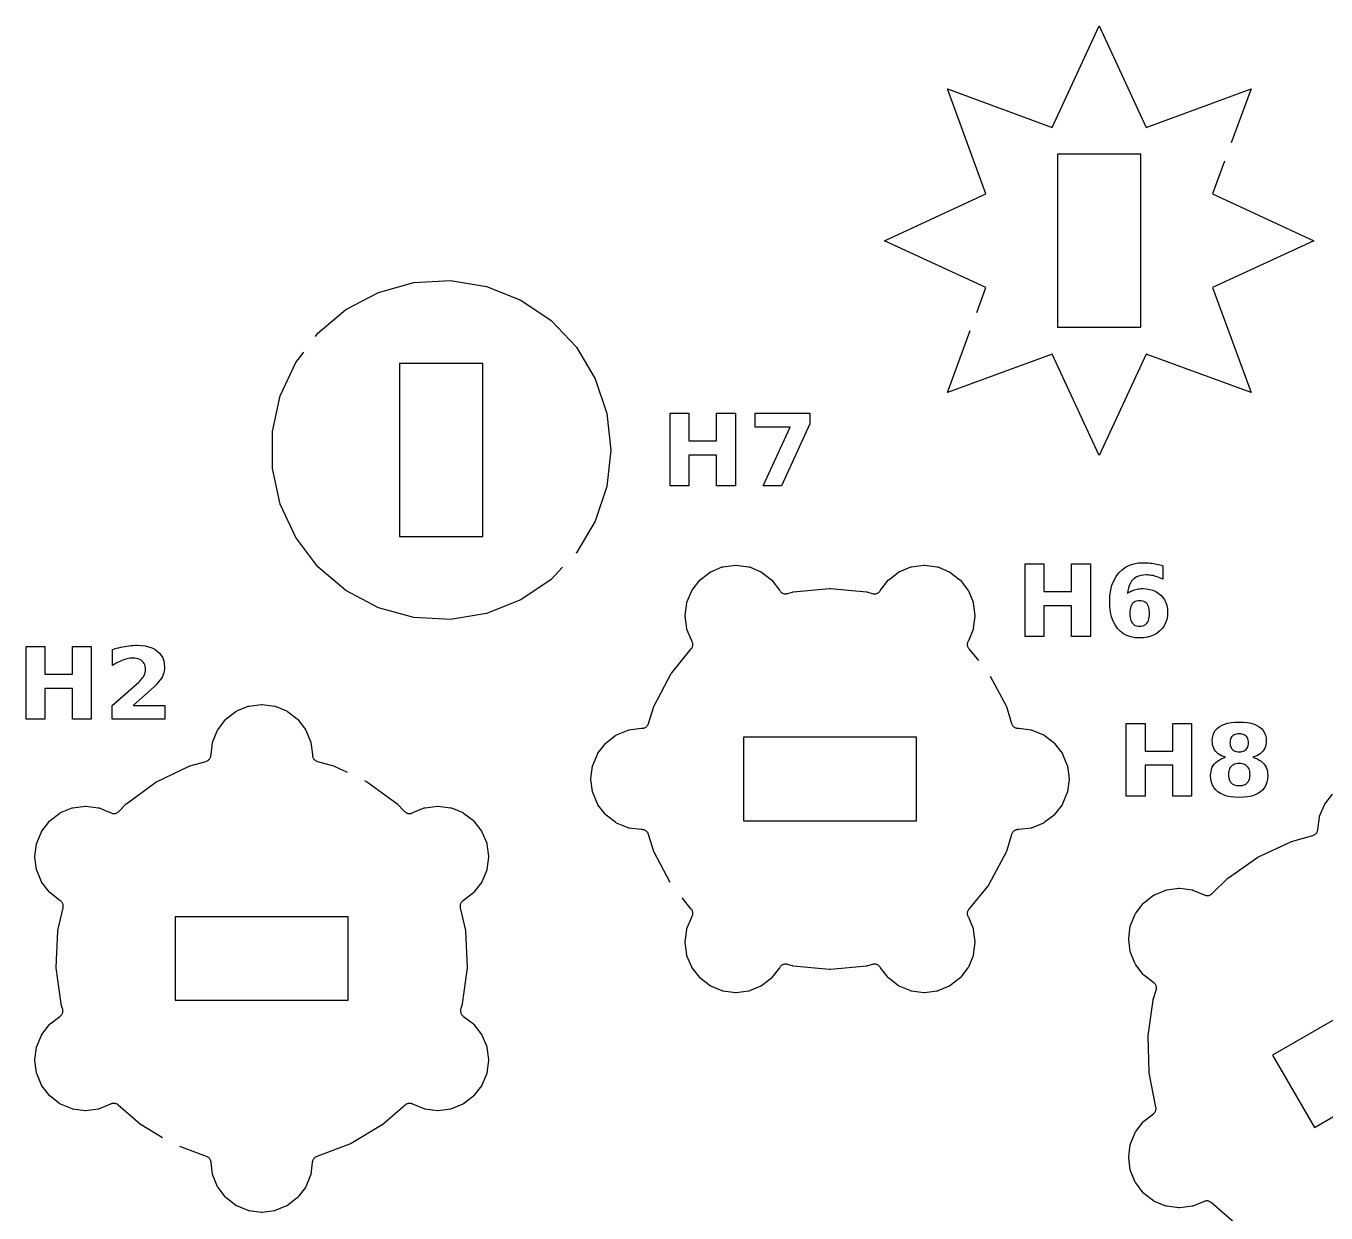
# Model space of a CAD drawing. Header units: millimetres. Extents: x 5 to 147, y 5 to 140.
# Drawn here: x 67.12 to 110.58, y 29.49 to 69.18 of the extents above; entities that cross this region are included whole.
import ezdxf

# ---------------------------------------------------------------- set-up
doc = ezdxf.new("R2010")
doc.units = ezdxf.units.MM
doc.layers.add('CUT', color=1, linetype='CONTINUOUS')
doc.layers.add('ENGRAVE', color=5, linetype='CONTINUOUS')

msp = doc.modelspace()

# ---------------------------------------------------------------- linework, layer by layer
at = {"layer": 'CUT', "color": 1}
for points in [[(98.9062, 59.6014), (99.2103, 60.4302), (95.8216, 62), (99.2103, 63.5698), (97.9241, 67.0759), (101.4302, 65.7897), (103, 69.1784), (104.5698, 65.7897), (108.0759, 67.0759), (107.4131, 65.2689)], [(107.1892, 64.6587), (106.7897, 63.5698), (110.1784, 62), (106.7897, 60.4302), (108.0759, 56.9241), (104.5698, 58.2103), (103, 54.8216), (101.4302, 58.2103), (97.9241, 56.9241), (98.6824, 58.9912)], [(76.796, 58.793), (76.8797, 58.903), (77.815, 59.6975), (78.8993, 60.2724), (80.0818, 60.6007), (81.3073, 60.6671), (82.5183, 60.4686), (83.6584, 60.0143), (84.6742, 59.3256), (85.5182, 58.4346), (86.1509, 57.3831), (86.5428, 56.2201), (86.6754, 55), (86.5428, 53.7799), (86.1509, 52.6169), (85.5182, 51.5654), (85.5041, 51.5505)], [(85.0571, 51.0786), (84.6742, 50.6744), (83.6584, 49.9857), (82.5183, 49.5314), (81.3073, 49.3329), (80.0818, 49.3993), (78.8993, 49.7276), (77.815, 50.3025), (76.8797, 51.097), (76.137, 52.074), (75.6216, 53.1878), (75.3578, 54.3864), (75.3578, 55.6136), (75.6216, 56.8122), (76.137, 57.926), (76.4027, 58.2755)], [(88.655, 40.5405), (88.116, 41.5489), (88.1105, 41.5605), (88.1062, 41.5726), (87.9328, 42.1442), (87.9248, 42.1665), (87.9155, 42.1863), (87.9043, 42.2051), (87.8913, 42.2228), (87.8766, 42.239), (87.8604, 42.2538), (87.8429, 42.2669), (87.8242, 42.2783), (87.8045, 42.2878), (87.7839, 42.2953), (87.7627, 42.3008), (87.7411, 42.3042), (87.7192, 42.3055), (87.7131, 42.3053), (87.6967, 42.3053), (87.6853, 42.3063), (87.2758, 42.3602), (87.2613, 42.3628), (87.2475, 42.3678), (86.8658, 42.5259), (86.8525, 42.5321), (86.8404, 42.5405), (86.5127, 42.792), (86.5014, 42.8015), (86.492, 42.8127), (86.2405, 43.1404), (86.2321, 43.1525), (86.2259, 43.1658), (86.0678, 43.5475), (86.0627, 43.5613), (86.0602, 43.5758), (86.0063, 43.9853), (86.005, 44), (86.0063, 44.0147), (86.0602, 44.4242), (86.0628, 44.4387), (86.0678, 44.4525), (86.2259, 44.8342), (86.2321, 44.8475), (86.2405, 44.8596), (86.492, 45.1873), (86.5015, 45.1986), (86.5127, 45.208), (86.8404, 45.4595), (86.8525, 45.4679), (86.8658, 45.4741), (87.2475, 45.6322), (87.2613, 45.6373), (87.2758, 45.6398), (87.6853, 45.6937), (87.6967, 45.6947), (87.7131, 45.6947), (87.7192, 45.6945), (87.7411, 45.6958), (87.7627, 45.6992), (87.7839, 45.7047), (87.8045, 45.7122), (87.8242, 45.7217), (87.8429, 45.7331), (87.8604, 45.7462), (87.8766, 45.761), (87.8913, 45.7772), (87.9043, 45.7949), (87.9155, 45.8137), (87.9248, 45.8335), (87.9328, 45.8558), (88.1062, 46.4274), (88.1105, 46.4395), (88.116, 46.4511), (88.693, 47.5306), (88.6996, 47.5416), (88.7073, 47.5519), (89.3617, 48.3493), (89.3763, 48.3691), (89.3879, 48.3886), (89.3974, 48.4092), (89.4049, 48.4306), (89.4101, 48.4527), (89.4131, 48.4752), (89.4138, 48.4978), (89.4122, 48.5205), (89.4084, 48.5428), (89.4023, 48.5647), (89.3941, 48.5858), (89.3829, 48.6077), (89.3807, 48.6114), (89.3759, 48.6218), (89.2178, 49.0034), (89.2127, 49.0173), (89.2102, 49.0318), (89.1563, 49.4413), (89.155, 49.456), (89.1563, 49.4706), (89.2102, 49.8802), (89.2128, 49.8947), (89.2178, 49.9085), (89.3759, 50.2901), (89.3821, 50.3035), (89.3905, 50.3155), (89.642, 50.6432), (89.6515, 50.6545), (89.6627, 50.664), (89.9904, 50.9154), (90.0025, 50.9239), (90.0158, 50.9301), (90.3975, 51.0882), (90.4113, 51.0932), (90.4258, 51.0958), (90.8353, 51.1497), (90.85, 51.151), (90.8647, 51.1497), (91.2742, 51.0958), (91.2887, 51.0932), (91.3025, 51.0882), (91.6842, 50.9301), (91.6975, 50.9239), (91.7096, 50.9154), (92.0373, 50.664), (92.0486, 50.6545), (92.058, 50.6432), (92.3095, 50.3155), (92.316, 50.3061), (92.3176, 50.3034), (92.3303, 50.2837), (92.3436, 50.2668), (92.3585, 50.2512), (92.3748, 50.2372), (92.3924, 50.2247), (92.4111, 50.214), (92.4307, 50.2051), (92.4511, 50.1982), (92.4721, 50.1932), (92.4934, 50.1903), (92.515, 50.1894), (92.5365, 50.1906), (92.5578, 50.1938), (92.5804, 50.1995), (92.7439, 50.2491), (92.7564, 50.2522), (92.7691, 50.2541), (93.9872, 50.3741), (94, 50.3747), (94.0128, 50.3741), (95.2309, 50.2541), (95.2436, 50.2522), (95.2561, 50.2491), (95.4196, 50.1995), (95.4422, 50.1938), (95.4635, 50.1906), (95.485, 50.1894), (95.5066, 50.1903), (95.5279, 50.1932), (95.5489, 50.1982), (95.5693, 50.2051), (95.5889, 50.214), (95.6076, 50.2247), (95.6252, 50.2372), (95.6415, 50.2512), (95.6564, 50.2668), (95.6697, 50.2837), (95.6824, 50.3034), (95.684, 50.3061), (95.6905, 50.3155), (95.942, 50.6432), (95.9515, 50.6545), (95.9627, 50.664), (96.2904, 50.9154), (96.3025, 50.9239), (96.3158, 50.9301), (96.6975, 51.0882), (96.7113, 51.0932), (96.7258, 51.0958), (97.1353, 51.1497), (97.15, 51.151), (97.1647, 51.1497), (97.5742, 51.0958), (97.5887, 51.0932), (97.6025, 51.0882), (97.9842, 50.9301), (97.9975, 50.9239), (98.0096, 50.9154), (98.3373, 50.664), (98.3486, 50.6545), (98.358, 50.6432), (98.6095, 50.3155), (98.6179, 50.3034), (98.6241, 50.2901), (98.7822, 49.9085), (98.7873, 49.8946), (98.7898, 49.8802), (98.8437, 49.4706), (98.845, 49.4559), (98.8437, 49.4413), (98.7898, 49.0318), (98.7872, 49.0172), (98.7822, 49.0034), (98.6241, 48.6218), (98.6193, 48.6114), (98.6171, 48.6077), (98.6059, 48.5858), (98.5977, 48.5647), (98.5916, 48.5428), (98.5878, 48.5205), (98.5862, 48.4978), (98.5869, 48.4752), (98.5899, 48.4527), (98.5951, 48.4306), (98.6026, 48.4092), (98.6121, 48.3886), (98.6237, 48.3691), (98.6383, 48.3493), (98.9595, 47.958)], [(99.3537, 47.4432), (99.884, 46.4511), (99.8895, 46.4395), (99.8938, 46.4274), (100.0672, 45.8558), (100.0752, 45.8335), (100.0845, 45.8137), (100.0957, 45.7949), (100.1087, 45.7772), (100.1234, 45.761), (100.1396, 45.7462), (100.1571, 45.7331), (100.1758, 45.7217), (100.1955, 45.7122), (100.2161, 45.7047), (100.2373, 45.6992), (100.2589, 45.6958), (100.2808, 45.6945), (100.2869, 45.6947), (100.3033, 45.6947), (100.3147, 45.6937), (100.7242, 45.6398), (100.7387, 45.6372), (100.7525, 45.6322), (101.1342, 45.4741), (101.1475, 45.4679), (101.1596, 45.4595), (101.4873, 45.208), (101.4986, 45.1985), (101.508, 45.1873), (101.7595, 44.8596), (101.7679, 44.8475), (101.7741, 44.8342), (101.9322, 44.4525), (101.9373, 44.4387), (101.9398, 44.4242), (101.9937, 44.0147), (101.995, 44), (101.9937, 43.9853), (101.9398, 43.5758), (101.9372, 43.5613), (101.9322, 43.5475), (101.7741, 43.1658), (101.7679, 43.1525), (101.7595, 43.1404), (101.508, 42.8127), (101.4985, 42.8014), (101.4873, 42.792), (101.1596, 42.5405), (101.1475, 42.5321), (101.1342, 42.5259), (100.7525, 42.3678), (100.7387, 42.3627), (100.7242, 42.3602), (100.3147, 42.3063), (100.3033, 42.3053), (100.2869, 42.3053), (100.2808, 42.3055), (100.2589, 42.3042), (100.2373, 42.3008), (100.2161, 42.2953), (100.1955, 42.2878), (100.1758, 42.2783), (100.1571, 42.2669), (100.1396, 42.2538), (100.1234, 42.239), (100.1087, 42.2228), (100.0957, 42.2051), (100.0845, 42.1863), (100.0752, 42.1665), (100.0672, 42.1442), (99.8938, 41.5726), (99.8895, 41.5605), (99.884, 41.5489), (99.307, 40.4694), (99.3004, 40.4584), (99.2927, 40.4481), (98.6383, 39.6507), (98.6237, 39.6309), (98.6121, 39.6114), (98.6026, 39.5908), (98.5951, 39.5694), (98.5899, 39.5473), (98.5869, 39.5248), (98.5862, 39.5022), (98.5878, 39.4795), (98.5916, 39.4572), (98.5977, 39.4353), (98.6059, 39.4142), (98.6171, 39.3923), (98.6193, 39.3886), (98.6241, 39.3782), (98.7822, 38.9966), (98.7873, 38.9827), (98.7898, 38.9682), (98.8437, 38.5587), (98.845, 38.544), (98.8437, 38.5294), (98.7898, 38.1198), (98.7872, 38.1053), (98.7822, 38.0915), (98.6241, 37.7099), (98.6179, 37.6965), (98.6095, 37.6845), (98.358, 37.3568), (98.3485, 37.3455), (98.3373, 37.336), (98.0096, 37.0846), (97.9975, 37.0761), (97.9842, 37.0699), (97.6025, 36.9118), (97.5887, 36.9068), (97.5742, 36.9042), (97.1647, 36.8503), (97.15, 36.849), (97.1353, 36.8503), (96.7258, 36.9042), (96.7113, 36.9068), (96.6975, 36.9118), (96.3158, 37.0699), (96.3025, 37.0761), (96.2904, 37.0846), (95.9627, 37.336), (95.9514, 37.3455), (95.942, 37.3568), (95.6905, 37.6845), (95.684, 37.6939), (95.6824, 37.6966), (95.6697, 37.7163), (95.6564, 37.7332), (95.6415, 37.7488), (95.6252, 37.7628), (95.6076, 37.7753), (95.5889, 37.786), (95.5693, 37.7949), (95.5489, 37.8018), (95.5279, 37.8068), (95.5066, 37.8097), (95.485, 37.8106), (95.4635, 37.8094), (95.4422, 37.8062), (95.4196, 37.8005), (95.2561, 37.7509), (95.2436, 37.7478), (95.2309, 37.7459), (94.0128, 37.6259), (94, 37.6253), (93.9872, 37.6259), (92.7691, 37.7459), (92.7564, 37.7478), (92.7439, 37.7509), (92.5804, 37.8005), (92.5578, 37.8062), (92.5365, 37.8094), (92.515, 37.8106), (92.4934, 37.8097), (92.4721, 37.8068), (92.4511, 37.8018), (92.4307, 37.7949), (92.4111, 37.786), (92.3924, 37.7753), (92.3748, 37.7628), (92.3585, 37.7488), (92.3436, 37.7332), (92.3303, 37.7163), (92.3176, 37.6966), (92.316, 37.6939), (92.3095, 37.6845), (92.058, 37.3568), (92.0485, 37.3455), (92.0373, 37.336), (91.7096, 37.0846), (91.6975, 37.0761), (91.6842, 37.0699), (91.3025, 36.9118), (91.2887, 36.9068), (91.2742, 36.9042), (90.8647, 36.8503), (90.85, 36.849), (90.8353, 36.8503), (90.4258, 36.9042), (90.4113, 36.9068), (90.3975, 36.9118), (90.0158, 37.0699), (90.0025, 37.0761), (89.9904, 37.0846), (89.6627, 37.336), (89.6514, 37.3455), (89.642, 37.3568), (89.3905, 37.6845), (89.3821, 37.6966), (89.3759, 37.7099), (89.2178, 38.0915), (89.2127, 38.1054), (89.2102, 38.1198), (89.1563, 38.5294), (89.155, 38.5441), (89.1563, 38.5587), (89.2102, 38.9682), (89.2128, 38.9828), (89.2178, 38.9966), (89.3759, 39.3782), (89.3807, 39.3886), (89.3829, 39.3923), (89.3941, 39.4142), (89.4023, 39.4353), (89.4084, 39.4572), (89.4122, 39.4795), (89.4138, 39.5022), (89.4131, 39.5248), (89.4101, 39.5473), (89.4049, 39.5694), (89.3974, 39.5908), (89.3879, 39.6114), (89.3763, 39.6309), (89.3617, 39.6507), (89.0522, 40.0278)], [(71.6867, 32.0029), (70.9689, 32.4317), (70.9591, 32.4382), (70.9499, 32.4455), (70.2042, 33.097), (70.1859, 33.1115), (70.1677, 33.1233), (70.1485, 33.1332), (70.1284, 33.1413), (70.1077, 33.1474), (70.0864, 33.1514), (70.0649, 33.1534), (70.0433, 33.1534), (70.0217, 33.1512), (70.0005, 33.147), (69.9798, 33.1408), (69.9581, 33.1319), (69.9452, 33.1259), (69.5636, 32.9678), (69.5497, 32.9627), (69.5352, 32.9602), (69.1257, 32.9063), (69.111, 32.905), (69.0964, 32.9063), (68.6868, 32.9602), (68.6723, 32.9628), (68.6585, 32.9678), (68.2769, 33.1259), (68.2635, 33.1321), (68.2515, 33.1405), (67.9238, 33.392), (67.9125, 33.4015), (67.903, 33.4127), (67.6516, 33.7404), (67.6431, 33.7525), (67.6369, 33.7658), (67.4788, 34.1475), (67.4738, 34.1613), (67.4712, 34.1758), (67.4173, 34.5853), (67.416, 34.6), (67.4173, 34.6147), (67.4712, 35.0242), (67.4738, 35.0387), (67.4788, 35.0525), (67.6369, 35.4342), (67.6431, 35.4475), (67.6516, 35.4596), (67.903, 35.7873), (67.9125, 35.7986), (67.9238, 35.808), (68.2515, 36.0595), (68.2594, 36.065), (68.2783, 36.0797), (68.2943, 36.0948), (68.3087, 36.1115), (68.3215, 36.1294), (68.3324, 36.1486), (68.3414, 36.1687), (68.3484, 36.1896), (68.3533, 36.2111), (68.3561, 36.2329), (68.3567, 36.2549), (68.3552, 36.2769), (68.3516, 36.2986), (68.3453, 36.3217), (68.3007, 36.4589), (68.2976, 36.4702), (68.2955, 36.4818), (68.1332, 37.6798), (68.1321, 37.6916), (68.1321, 37.7033), (68.1864, 38.9111), (68.1874, 38.9228), (68.1895, 38.9344), (68.3621, 39.6903), (68.3662, 39.7137), (68.3679, 39.7357), (68.3675, 39.7576), (68.3649, 39.7795), (68.3602, 39.801), (68.3534, 39.8219), (68.3446, 39.842), (68.3339, 39.8612), (68.3214, 39.8793), (68.3071, 39.8961), (68.2913, 39.9113), (68.2741, 39.925), (68.2691, 39.9282), (68.2515, 39.9405), (67.9238, 40.192), (67.9125, 40.2015), (67.903, 40.2127), (67.6516, 40.5404), (67.6431, 40.5525), (67.6369, 40.5658), (67.4788, 40.9475), (67.4738, 40.9613), (67.4712, 40.9758), (67.4173, 41.3853), (67.416, 41.4), (67.4173, 41.4147), (67.4712, 41.8242), (67.4738, 41.8387), (67.4788, 41.8525), (67.6369, 42.2342), (67.6431, 42.2475), (67.6516, 42.2596), (67.903, 42.5873), (67.9125, 42.5986), (67.9238, 42.608), (68.2515, 42.8595), (68.2635, 42.8679), (68.2769, 42.8741), (68.6585, 43.0322), (68.6724, 43.0373), (68.6868, 43.0398), (69.0964, 43.0937), (69.1111, 43.095), (69.1257, 43.0937), (69.5352, 43.0398), (69.5498, 43.0372), (69.5636, 43.0322), (69.8955, 42.8947), (69.8978, 42.8996), (69.9673, 42.8638), (69.9871, 42.8558), (70.0077, 42.8498), (70.0287, 42.8458), (70.0499, 42.8437), (70.0713, 42.8437), (70.0926, 42.8457), (70.1136, 42.8498), (70.1341, 42.8558), (70.154, 42.8637), (70.173, 42.8735), (70.191, 42.885), (70.2078, 42.8982), (70.2246, 42.9142), (70.4683, 43.1691), (70.4768, 43.1772), (70.486, 43.1845), (71.4641, 43.8952), (71.4739, 43.9016), (71.4843, 43.9072), (72.5736, 44.4318), (72.5844, 44.4364), (72.5956, 44.44), (73.1383, 44.5898), (73.1615, 44.5975), (73.182, 44.6067), (73.2016, 44.6178), (73.2199, 44.6309), (73.2368, 44.6457), (73.2522, 44.6622), (73.2658, 44.6801), (73.2776, 44.6993), (73.2874, 44.7195), (73.2951, 44.7407), (73.3007, 44.7625), (73.3041, 44.7847), (73.3046, 44.7954), (73.3063, 44.8147), (73.3602, 45.2242), (73.3628, 45.2387), (73.3678, 45.2525), (73.5259, 45.6342), (73.5321, 45.6475), (73.5405, 45.6596), (73.792, 45.9873), (73.8015, 45.9986), (73.8127, 46.008), (74.1404, 46.2595), (74.1525, 46.2679), (74.1658, 46.2741), (74.5475, 46.4322), (74.5613, 46.4373), (74.5758, 46.4398), (74.9853, 46.4937), (75, 46.495), (75.0147, 46.4937), (75.4242, 46.4398), (75.4387, 46.4372), (75.4525, 46.4322), (75.8342, 46.2741), (75.8475, 46.2679), (75.8596, 46.2595), (76.1873, 46.008), (76.1986, 45.9985), (76.208, 45.9873), (76.4595, 45.6596), (76.4679, 45.6475), (76.4741, 45.6342), (76.6322, 45.2525), (76.6373, 45.2387), (76.6398, 45.2242), (76.6937, 44.8147), (76.6954, 44.7954), (76.6959, 44.7847), (76.6993, 44.7625), (76.7049, 44.7407), (76.7126, 44.7195), (76.7224, 44.6993), (76.7342, 44.6801), (76.7478, 44.6622), (76.7632, 44.6457), (76.7801, 44.6309), (76.7984, 44.6178), (76.818, 44.6067), (76.8385, 44.5975), (76.8617, 44.5898), (77.4044, 44.44), (77.4156, 44.4364), (77.4264, 44.4318), (77.8545, 44.2257)], [(78.4401, 43.9436), (78.5157, 43.9072), (78.5261, 43.9016), (78.5359, 43.8952), (79.514, 43.1845), (79.5232, 43.1772), (79.5317, 43.1691), (79.7754, 42.9142), (79.7923, 42.8981), (79.8093, 42.8848), (79.8275, 42.8732), (79.8468, 42.8633), (79.8669, 42.8554), (79.8876, 42.8495), (79.9089, 42.8455), (79.9304, 42.8436), (79.952, 42.8438), (79.9734, 42.8461), (79.9946, 42.8504), (80.0152, 42.8567), (80.0369, 42.8656), (80.0553, 42.8743), (80.4364, 43.0322), (80.4503, 43.0373), (80.4648, 43.0398), (80.8743, 43.0937), (80.889, 43.095), (80.9036, 43.0937), (81.3132, 43.0398), (81.3277, 43.0372), (81.3415, 43.0322), (81.7231, 42.8741), (81.7365, 42.8679), (81.7485, 42.8595), (82.0762, 42.608), (82.0875, 42.5985), (82.097, 42.5873), (82.3484, 42.2596), (82.3569, 42.2475), (82.3631, 42.2342), (82.5212, 41.8525), (82.5262, 41.8387), (82.5288, 41.8242), (82.5827, 41.4147), (82.584, 41.4), (82.5827, 41.3853), (82.5288, 40.9758), (82.5262, 40.9613), (82.5212, 40.9475), (82.3631, 40.5658), (82.3569, 40.5525), (82.3484, 40.5404), (82.097, 40.2127), (82.0875, 40.2014), (82.0762, 40.192), (81.7485, 39.9405), (81.7309, 39.9282), (81.7259, 39.925), (81.7087, 39.9113), (81.6929, 39.8961), (81.6786, 39.8793), (81.6661, 39.8612), (81.6554, 39.842), (81.6466, 39.8219), (81.6398, 39.801), (81.6351, 39.7795), (81.6325, 39.7576), (81.6321, 39.7357), (81.6338, 39.7137), (81.6379, 39.6903), (81.8105, 38.9344), (81.8126, 38.9228), (81.8136, 38.9111), (81.8679, 37.7033), (81.8679, 37.6916), (81.8668, 37.6798), (81.7045, 36.4818), (81.7024, 36.4702), (81.6993, 36.4589), (81.6547, 36.3217), (81.6484, 36.2986), (81.6448, 36.2769), (81.6433, 36.2549), (81.6439, 36.2329), (81.6467, 36.2111), (81.6516, 36.1896), (81.6586, 36.1687), (81.6676, 36.1486), (81.6785, 36.1294), (81.6913, 36.1115), (81.7057, 36.0948), (81.7217, 36.0797), (81.7406, 36.065), (81.7485, 36.0595), (82.0762, 35.808), (82.0875, 35.7985), (82.097, 35.7873), (82.3484, 35.4596), (82.3569, 35.4475), (82.3631, 35.4342), (82.5212, 35.0525), (82.5262, 35.0387), (82.5288, 35.0242), (82.5827, 34.6147), (82.584, 34.6), (82.5827, 34.5853), (82.5288, 34.1758), (82.5262, 34.1613), (82.5212, 34.1475), (82.3631, 33.7658), (82.3569, 33.7525), (82.3484, 33.7404), (82.097, 33.4127), (82.0875, 33.4014), (82.0762, 33.392), (81.7485, 33.1405), (81.7365, 33.1321), (81.7231, 33.1259), (81.3415, 32.9678), (81.3276, 32.9627), (81.3132, 32.9602), (80.9036, 32.9063), (80.8889, 32.905), (80.8743, 32.9063), (80.4648, 32.9602), (80.4502, 32.9628), (80.4364, 32.9678), (80.0548, 33.1259), (80.0419, 33.1319), (80.0202, 33.1408), (79.9995, 33.147), (79.9783, 33.1512), (79.9567, 33.1534), (79.9351, 33.1534), (79.9136, 33.1514), (79.8923, 33.1474), (79.8716, 33.1413), (79.8515, 33.1332), (79.8323, 33.1233), (79.8141, 33.1115), (79.7958, 33.097), (79.0501, 32.4455), (79.0409, 32.4382), (79.0311, 32.4317), (77.9932, 31.8116), (77.9829, 31.806), (77.972, 31.8014), (76.8406, 31.3768), (76.8177, 31.3668), (76.7977, 31.3556), (76.7789, 31.3423), (76.7616, 31.3272), (76.7459, 31.3104), (76.732, 31.2921), (76.7201, 31.2725), (76.7102, 31.2518), (76.7024, 31.2301), (76.697, 31.2078), (76.6918, 31.1704), (76.6398, 30.7758), (76.6372, 30.7613), (76.6322, 30.7475), (76.4741, 30.3658), (76.4679, 30.3525), (76.4595, 30.3404), (76.208, 30.0127), (76.1985, 30.0014), (76.1873, 29.992), (75.8596, 29.7405), (75.8475, 29.7321), (75.8342, 29.7259), (75.4525, 29.5678), (75.4387, 29.5627), (75.4242, 29.5602), (75.0147, 29.5063), (75, 29.505), (74.9853, 29.5063), (74.5758, 29.5602), (74.5613, 29.5628), (74.5475, 29.5678), (74.1658, 29.7259), (74.1525, 29.7321), (74.1404, 29.7405), (73.8127, 29.992), (73.8014, 30.0015), (73.792, 30.0127), (73.5405, 30.3404), (73.5321, 30.3525), (73.5259, 30.3658), (73.3678, 30.7475), (73.3627, 30.7613), (73.3602, 30.7758), (73.3082, 31.1704), (73.303, 31.2078), (73.2976, 31.2301), (73.2898, 31.2518), (73.2799, 31.2725), (73.268, 31.2921), (73.2541, 31.3104), (73.2384, 31.3272), (73.2211, 31.3423), (73.2023, 31.3556), (73.1823, 31.3668), (73.1594, 31.3768), (72.2654, 31.7123)], [(107.6239, 29.0644), (106.7407, 29.8336), (106.7214, 29.8488), (106.7022, 29.8609), (106.682, 29.8711), (106.6608, 29.8792), (106.6389, 29.885), (106.6165, 29.8887), (106.5939, 29.8901), (106.5712, 29.8892), (106.5488, 29.886), (106.5268, 29.8806), (106.5036, 29.8723), (106.1305, 29.7178), (106.1167, 29.7127), (106.1022, 29.7102), (105.6927, 29.6563), (105.678, 29.655), (105.6633, 29.6563), (105.2538, 29.7102), (105.2393, 29.7128), (105.2255, 29.7178), (104.8438, 29.8759), (104.8305, 29.8821), (104.8185, 29.8905), (104.4907, 30.142), (104.4794, 30.1515), (104.47, 30.1627), (104.2185, 30.4904), (104.2101, 30.5025), (104.2039, 30.5158), (104.0458, 30.8975), (104.0408, 30.9113), (104.0382, 30.9258), (103.9843, 31.3353), (103.983, 31.35), (103.9843, 31.3647), (104.0382, 31.7742), (104.0408, 31.7887), (104.0458, 31.8025), (104.2039, 32.1842), (104.2101, 32.1975), (104.2185, 32.2096), (104.47, 32.5373), (104.4795, 32.5486), (104.4907, 32.558), (104.8111, 32.8038), (104.8298, 32.8198), (104.8455, 32.8361), (104.8595, 32.854), (104.8716, 32.8731), (104.8817, 32.8934), (104.8898, 32.9146), (104.8956, 32.9365), (104.8992, 32.9589), (104.9006, 32.9815), (104.8996, 33.0042), (104.8961, 33.0285), (104.6716, 34.178), (104.67, 34.1887), (104.6692, 34.1995), (104.6362, 35.3954), (104.6364, 35.4063), (104.6374, 35.417), (104.8018, 36.6021), (104.8037, 36.6127), (104.8065, 36.6232), (104.9045, 36.9367), (104.9105, 36.9596), (104.9139, 36.9811), (104.9152, 37.0029), (104.9144, 37.0248), (104.9115, 37.0464), (104.9065, 37.0677), (104.8995, 37.0884), (104.8904, 37.1083), (104.8795, 37.1272), (104.8668, 37.145), (104.8525, 37.1614), (104.8366, 37.1764), (104.8222, 37.1876), (104.4907, 37.442), (104.4794, 37.4515), (104.47, 37.4627), (104.2185, 37.7904), (104.2101, 37.8025), (104.2039, 37.8158), (104.0458, 38.1975), (104.0408, 38.2113), (104.0382, 38.2258), (103.9843, 38.6353), (103.983, 38.65), (103.9843, 38.6647), (104.0382, 39.0742), (104.0408, 39.0887), (104.0458, 39.1025), (104.2039, 39.4842), (104.2101, 39.4975), (104.2185, 39.5096), (104.47, 39.8373), (104.4795, 39.8486), (104.4907, 39.858), (104.8185, 40.1095), (104.8305, 40.1179), (104.8439, 40.1241), (105.2255, 40.2822), (105.2393, 40.2873), (105.2538, 40.2898), (105.6634, 40.3437), (105.678, 40.345), (105.6927, 40.3437), (106.1022, 40.2898), (106.1167, 40.2872), (106.1306, 40.2822), (106.5122, 40.1241), (106.5147, 40.123), (106.5374, 40.1137), (106.5591, 40.1074), (106.5813, 40.1032), (106.6039, 40.1013), (106.6265, 40.1017), (106.649, 40.1043), (106.6711, 40.1092), (106.6926, 40.1163), (106.7132, 40.1255), (106.7329, 40.1368), (106.7513, 40.1499), (106.7697, 40.1661), (107.3036, 40.6855), (107.3117, 40.6927), (107.3203, 40.6993), (108.3034, 41.381), (108.3126, 41.3868), (108.3222, 41.3918), (109.4041, 41.9024), (109.4141, 41.9066), (109.4244, 41.91), (110.1411, 42.1126), (110.1644, 42.1205), (110.185, 42.1299), (110.2045, 42.1412), (110.2228, 42.1545), (110.2397, 42.1696), (110.255, 42.1863), (110.2685, 42.2044), (110.2802, 42.2238), (110.2898, 42.2443), (110.2973, 42.2657), (110.3027, 42.2876), (110.306, 42.3119), (110.3063, 42.3147), (110.3602, 42.7242), (110.3628, 42.7387), (110.3678, 42.7525), (110.5259, 43.1342), (110.5321, 43.1475), (110.5405, 43.1596), (110.792, 43.4873)]]:
    msp.add_lwpolyline(points, dxfattribs=at)
for points in [[(104.395, 59.105), (104.395, 64.895), (101.605, 64.895), (101.605, 59.105), (104.395, 59.105)], [(82.395, 52.105), (82.395, 57.895), (79.605, 57.895), (79.605, 52.105), (82.395, 52.105)], [(96.895, 45.395), (91.105, 45.395), (91.105, 42.605), (96.895, 42.605), (96.895, 45.395)], [(77.895, 39.395), (72.105, 39.395), (72.105, 36.605), (77.895, 36.605), (77.895, 39.395)], [(113.8096, 37.6556), (108.7954, 34.7606), (110.1904, 32.3444), (115.2046, 35.2394), (113.8096, 37.6556)]]:
    msp.add_lwpolyline(points, close=True, dxfattribs=at)
at = {"layer": 'ENGRAVE', "color": 5}
for points in [[(89.2826, 56.23), (89.2826, 55.3039), (90.2071, 55.3039), (90.2071, 56.23), (90.8337, 56.23), (90.8337, 53.8), (90.2071, 53.8), (90.2071, 54.8303), (89.2826, 54.8303), (89.2826, 53.8), (88.656, 53.8), (88.656, 56.23), (89.2826, 56.23)], [(93.3271, 56.23), (93.3271, 55.8768), (92.3798, 53.8), (91.7695, 53.8), (92.6663, 55.7694), (91.496, 55.7694), (91.496, 56.23), (93.3271, 56.23)], [(101.1523, 51.1923), (101.1523, 50.2662), (102.0768, 50.2662), (102.0768, 51.1923), (102.7034, 51.1923), (102.7034, 48.7623), (102.0768, 48.7623), (102.0768, 49.7926), (101.1523, 49.7926), (101.1523, 48.7623), (100.5256, 48.7623), (100.5256, 51.1923), (101.1523, 51.1923)], [(105.0725, 50.703), (105.0224, 50.7242), (104.9734, 50.7433), (104.9253, 50.7603), (104.8782, 50.7751), (104.8322, 50.7878), (104.7868, 50.7985), (104.7417, 50.8073), (104.6971, 50.8141), (104.6528, 50.8189), (104.6088, 50.8219), (104.5652, 50.8228), (104.4753, 50.8185), (104.3923, 50.8056), (104.3162, 50.784), (104.2469, 50.7538), (104.1845, 50.7149), (104.129, 50.6674), (104.0806, 50.6114), (104.0393, 50.547), (104.0053, 50.4743), (103.9786, 50.3932), (103.959, 50.3038), (103.9467, 50.206), (103.983, 50.2315), (104.0203, 50.2547), (104.0586, 50.2758), (104.0979, 50.2946), (104.1382, 50.3112), (104.1795, 50.3256), (104.2219, 50.3378), (104.2656, 50.3478), (104.3105, 50.3555), (104.3567, 50.361), (104.4042, 50.3644), (104.4529, 50.3655), (104.5732, 50.3594), (104.6854, 50.3412), (104.7896, 50.311), (104.8859, 50.2685), (104.9741, 50.214), (105.0543, 50.1474), (105.1242, 50.0709), (105.1814, 49.987), (105.2258, 49.8955), (105.2576, 49.7965), (105.2766, 49.6901), (105.283, 49.5761), (105.2759, 49.4502), (105.2546, 49.3329), (105.2191, 49.2243), (105.1694, 49.1243), (105.1055, 49.033), (105.0275, 48.9503), (104.9375, 48.8784), (104.8378, 48.8196), (104.7284, 48.7739), (104.6094, 48.7412), (104.4806, 48.7216), (104.3422, 48.7151), (104.1903, 48.724), (104.0503, 48.7506), (103.9221, 48.795), (103.8059, 48.8572), (103.7015, 48.9372), (103.609, 49.0349), (103.5297, 49.149), (103.4648, 49.2779), (103.4143, 49.4217), (103.3783, 49.5803), (103.3566, 49.7539), (103.3494, 49.9423), (103.3578, 50.1359), (103.3831, 50.3151), (103.4253, 50.48), (103.4843, 50.6306), (103.5602, 50.7668), (103.653, 50.8888), (103.7604, 50.9939), (103.8804, 51.08), (104.0129, 51.1469), (104.1579, 51.1947), (104.3154, 51.2234), (104.4855, 51.233), (104.5411, 51.2323), (104.5962, 51.2301), (104.6507, 51.2265), (104.7047, 51.2214), (104.7581, 51.2149), (104.811, 51.207), (104.8635, 51.1975), (104.9159, 51.1867), (104.9681, 51.1744), (105.0201, 51.1607), (105.0719, 51.1455), (105.1235, 51.1288), (105.1235, 50.6796), (105.0725, 50.703)], [(104.2483, 49.95), (104.2049, 49.9352), (104.1661, 49.9145), (104.1319, 49.8878), (104.1022, 49.8552), (104.0771, 49.8167), (104.0565, 49.7723), (104.0405, 49.722), (104.0291, 49.6657), (104.0223, 49.6035), (104.02, 49.5354), (104.0223, 49.4673), (104.0291, 49.4051), (104.0405, 49.3488), (104.0565, 49.2985), (104.0771, 49.2541), (104.1022, 49.2156), (104.1319, 49.183), (104.1661, 49.1563), (104.2049, 49.1356), (104.2483, 49.1208), (104.2962, 49.1119), (104.3488, 49.109), (104.4018, 49.1119), (104.4501, 49.1208), (104.4938, 49.1356), (104.5329, 49.1563), (104.5672, 49.183), (104.597, 49.2156), (104.6221, 49.2541), (104.6426, 49.2985), (104.6586, 49.3488), (104.67, 49.4051), (104.6769, 49.4673), (104.6792, 49.5354), (104.6769, 49.6035), (104.67, 49.6657), (104.6586, 49.722), (104.6426, 49.7723), (104.6221, 49.8167), (104.597, 49.8552), (104.5672, 49.8878), (104.5329, 49.9145), (104.4938, 49.9352), (104.4501, 49.95), (104.4018, 49.9589), (104.3488, 49.9618), (104.2962, 49.9589), (104.2483, 49.95)], [(67.7465, 48.427), (67.7465, 47.5008), (68.671, 47.5008), (68.671, 48.427), (69.2976, 48.427), (69.2976, 45.9969), (68.671, 45.9969), (68.671, 47.0272), (67.7465, 47.0272), (67.7465, 45.9969), (67.1199, 45.9969), (67.1199, 48.427), (67.7465, 48.427)], [(71.7665, 46.4576), (71.7665, 45.9969), (70.0006, 45.9969), (70.0006, 46.4576), (70.8876, 47.2404), (70.9255, 47.2761), (70.96, 47.3115), (70.991, 47.3466), (71.0186, 47.3815), (71.0427, 47.4161), (71.0634, 47.4504), (71.0808, 47.4848), (71.0951, 47.5197), (71.1061, 47.555), (71.1141, 47.5907), (71.1188, 47.6269), (71.1204, 47.6636), (71.1172, 47.7187), (71.1076, 47.7701), (71.0917, 47.8178), (71.0694, 47.8618), (71.0407, 47.9021), (71.0056, 47.9387), (70.9653, 47.9705), (70.9207, 47.9965), (70.872, 48.0168), (70.819, 48.0313), (70.7618, 48.0399), (70.7005, 48.0428), (70.6509, 48.0411), (70.5997, 48.0359), (70.5471, 48.0272), (70.4928, 48.015), (70.4371, 47.9993), (70.3798, 47.9802), (70.3211, 47.9576), (70.261, 47.9316), (70.1996, 47.9023), (70.1368, 47.8695), (70.0726, 47.8334), (70.0071, 47.7938), (70.0071, 48.3277), (70.0775, 48.3501), (70.1476, 48.3706), (70.2175, 48.3893), (70.287, 48.4062), (70.3564, 48.4211), (70.4254, 48.4343), (70.4941, 48.4455), (70.5623, 48.4546), (70.6301, 48.4617), (70.6974, 48.4668), (70.7643, 48.4699), (70.8307, 48.4709), (70.9707, 48.4656), (71.0999, 48.4496), (71.2182, 48.4229), (71.3258, 48.3855), (71.4226, 48.3375), (71.5086, 48.2788), (71.5824, 48.2106), (71.6428, 48.134), (71.6898, 48.0489), (71.7234, 47.9555), (71.7435, 47.8536), (71.7503, 47.7434), (71.7474, 47.6779), (71.7389, 47.614), (71.7246, 47.5515), (71.7047, 47.4905), (71.6791, 47.4311), (71.6477, 47.3731), (71.6073, 47.3126), (71.5542, 47.2457), (71.4886, 47.1723), (71.4105, 47.0924), (71.3197, 47.0061), (71.2164, 46.9133), (70.6972, 46.4576), (71.7665, 46.4576)], [(104.53, 45.86), (104.53, 44.9339), (105.4545, 44.9339), (105.4545, 45.86), (106.0811, 45.86), (106.0811, 43.43), (105.4545, 43.43), (105.4545, 44.4602), (104.53, 44.4602), (104.53, 43.43), (103.9034, 43.43), (103.9034, 45.86), (104.53, 45.86)], [(107.0294, 44.8085), (106.9769, 44.8447), (106.9303, 44.8849), (106.8899, 44.929), (106.8556, 44.977), (106.8275, 45.0288), (106.8056, 45.0844), (106.79, 45.1438), (106.7807, 45.207), (106.7776, 45.274), (106.7839, 45.3725), (106.8031, 45.4628), (106.8349, 45.545), (106.8796, 45.6191), (106.9369, 45.685), (107.0071, 45.7428), (107.0895, 45.792), (107.1839, 45.8323), (107.2903, 45.8636), (107.4085, 45.886), (107.5387, 45.8994), (107.6809, 45.9039), (107.822, 45.8995), (107.9514, 45.8861), (108.0691, 45.8638), (108.175, 45.8327), (108.2691, 45.7926), (108.3515, 45.7436), (108.4216, 45.686), (108.479, 45.6202), (108.5236, 45.546), (108.5555, 45.4636), (108.5746, 45.373), (108.581, 45.274), (108.5778, 45.207), (108.5684, 45.1438), (108.5527, 45.0844), (108.5307, 45.0288), (108.5024, 44.977), (108.4678, 44.929), (108.4271, 44.8849), (108.3804, 44.8447), (108.3277, 44.8085), (108.2689, 44.7763), (108.2041, 44.7481), (108.1334, 44.7239), (108.2125, 44.6987), (108.2848, 44.6688), (108.3504, 44.6342), (108.4093, 44.5948), (108.4615, 44.5506), (108.5069, 44.5017), (108.5454, 44.4482), (108.577, 44.3902), (108.6015, 44.3278), (108.619, 44.2608), (108.6295, 44.1894), (108.633, 44.1135), (108.6264, 43.998), (108.6064, 43.8923), (108.573, 43.7964), (108.5263, 43.7103), (108.4663, 43.634), (108.393, 43.5675), (108.3065, 43.511), (108.2072, 43.4649), (108.0949, 43.4289), (107.9698, 43.4033), (107.8318, 43.3879), (107.6809, 43.3828), (107.5295, 43.3879), (107.3909, 43.4033), (107.2652, 43.4289), (107.1525, 43.4649), (107.0526, 43.511), (106.9656, 43.5675), (106.8917, 43.634), (106.8313, 43.7103), (106.7843, 43.7964), (106.7507, 43.8923), (106.7306, 43.998), (106.7239, 44.1135), (106.7274, 44.1894), (106.7379, 44.2608), (106.7554, 44.3278), (106.7799, 44.3902), (106.8115, 44.4482), (106.85, 44.5017), (106.8954, 44.5506), (106.9476, 44.5948), (107.0065, 44.6342), (107.0721, 44.6688), (107.1444, 44.6987), (107.2235, 44.7239), (107.1528, 44.7481), (107.0881, 44.7763), (107.0294, 44.8085)], [(107.379, 45.1214), (107.3902, 45.0824), (107.4058, 45.0471), (107.426, 45.0155), (107.4506, 44.9876), (107.4794, 44.9637), (107.512, 44.9442), (107.5484, 44.929), (107.5888, 44.9181), (107.6329, 44.9116), (107.6809, 44.9094), (107.7279, 44.9116), (107.7711, 44.9181), (107.8107, 44.929), (107.8465, 44.9442), (107.8787, 44.9637), (107.9071, 44.9876), (107.9315, 45.0155), (107.9514, 45.0471), (107.9669, 45.0824), (107.978, 45.1214), (107.9847, 45.1641), (107.9869, 45.2106), (107.9847, 45.257), (107.978, 45.2996), (107.9669, 45.3385), (107.9514, 45.3737), (107.9315, 45.4051), (107.9071, 45.4327), (107.8787, 45.4563), (107.8465, 45.4757), (107.8107, 45.4907), (107.7711, 45.5014), (107.7279, 45.5079), (107.6809, 45.51), (107.6329, 45.5079), (107.5888, 45.5014), (107.5484, 45.4905), (107.512, 45.4753), (107.4794, 45.4558), (107.4506, 45.4319), (107.426, 45.4041), (107.4058, 45.3726), (107.3902, 45.3375), (107.379, 45.2988), (107.3723, 45.2565), (107.37, 45.2106), (107.3723, 45.1641), (107.379, 45.1214)], [(107.5255, 44.4932), (107.4827, 44.4745), (107.4444, 44.4505), (107.4107, 44.4212), (107.3819, 44.3869), (107.3583, 44.3479), (107.3399, 44.3044), (107.3268, 44.2562), (107.3189, 44.2035), (107.3163, 44.1461), (107.3189, 44.0888), (107.3268, 44.0361), (107.3399, 43.988), (107.3583, 43.9446), (107.3819, 43.9059), (107.4107, 43.8718), (107.4444, 43.8428), (107.4827, 43.819), (107.5255, 43.8004), (107.5727, 43.7872), (107.6246, 43.7793), (107.6809, 43.7766), (107.7367, 43.7793), (107.788, 43.7872), (107.8347, 43.8004), (107.8769, 43.819), (107.9146, 43.8428), (107.9478, 43.8718), (107.9762, 43.9059), (107.9994, 43.9446), (108.0174, 43.988), (108.0303, 44.0361), (108.038, 44.0888), (108.0406, 44.1461), (108.038, 44.2039), (108.0303, 44.257), (108.0174, 44.3054), (107.9994, 44.349), (107.9762, 44.3879), (107.9478, 44.422), (107.9146, 44.4511), (107.8769, 44.4749), (107.8347, 44.4934), (107.788, 44.5066), (107.7367, 44.5145), (107.6809, 44.5172), (107.6246, 44.5145), (107.5727, 44.5065), (107.5255, 44.4932)]]:
    msp.add_lwpolyline(points, close=True, dxfattribs=at)

doc.saveas('drawing.dxf')
